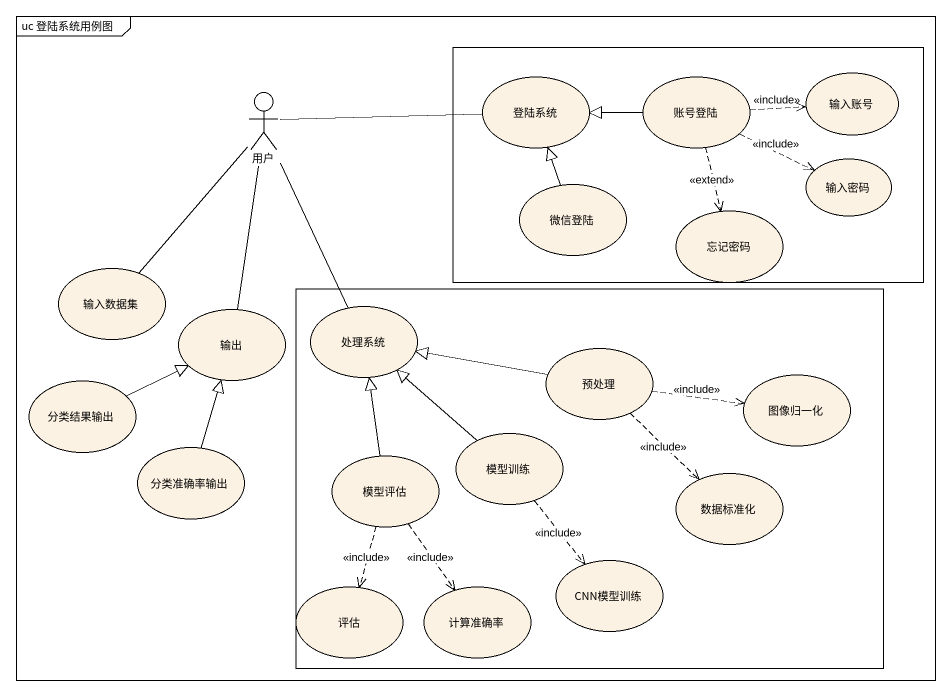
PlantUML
@startuml
mainframe uc 登陆系统用例图
rectangle " " as rectangle1 {
  usecase 登陆系统
  usecase 账号登陆
  usecase 输入账号
  usecase 输入密码
  usecase 微信登陆
  usecase 忘记密码
}
actor 用户
usecase 输入数据集
rectangle " " as rectangle2 {
  usecase 处理系统
  usecase 预处理
  usecase 图像归一化
  usecase 模型训练
  usecase 模型评估
  usecase 数据标准化
  usecase CNN模型训练
  usecase 评估
  usecase 计算准确率
}
usecase 输出
usecase 分类结果输出
usecase 分类准确率输出
登陆系统 -left- 用户
账号登陆 -left-|> 登陆系统
账号登陆 .right.> 输入账号 : <<include>>
账号登陆 .right.> 输入密码 : <<include>>
账号登陆 ..> 忘记密码 : <<extend>>
用户 -- 输入数据集
用户 -- 处理系统
用户 -- 输出
微信登陆 -up-|> 登陆系统
预处理 -left-|> 处理系统
预处理 .right.> 图像归一化 : <<include>>
预处理 ..> 数据标准化 : <<include>>
分类结果输出 -right-|> 输出
模型训练 -up-|> 处理系统
模型训练 ..> CNN模型训练 : <<include>>
分类准确率输出 -up-|> 输出
模型评估 -up-|> 处理系统
模型评估 ..> 评估 : <<include>>
模型评估 ..> 计算准确率 : <<include>>
@enduml
